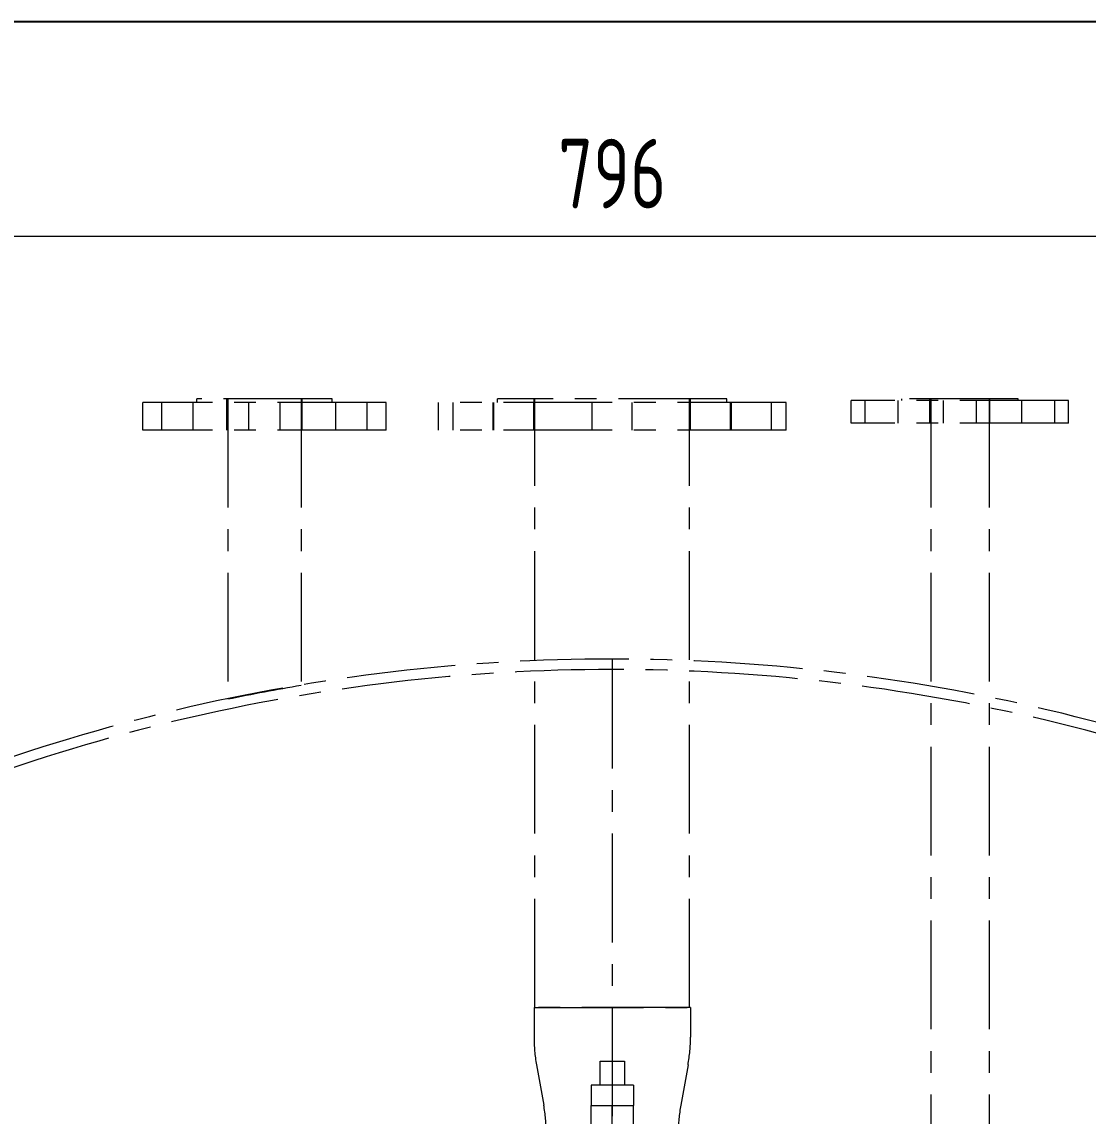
# Model space of a CAD drawing. Header units: millimetres. Extents: x -46397 to 283259, y -8690 to 23983.
# Drawn here: x 189811 to 190425, y 1651 to 2281 of the extents above; entities that cross this region are included whole.
import ezdxf

# ---------------------------------------------------------------- set-up
doc = ezdxf.new("R2010")
doc.units = ezdxf.units.MM
doc.linetypes.add('CENTER', pattern=[2, 1.25, -0.25, 0.25, -0.25])
doc.layers.get('Defpoints').update_dxf_attribs({"lineweight": 0})
doc.layers.add('DIM', color=8, linetype='Continuous')
doc.layers.add('Dtext', color=255, linetype='Continuous', lineweight=20)
doc.layers.add('mDƯỜNG TÂM', color=8, linetype='CENTER', lineweight=0)
doc.styles.add('Chu va so', font='arial.ttf')
doc.styles.add('GHI CHÚ 1', font='isocp_IV25.ttf', dxfattribs={"width": 0.8})
doc.styles.add('TCVN', font='arial.ttf')
doc.dimstyles.new('1-30SCALE', dxfattribs={"dimtxt": 75, "dimasz": 75, "dimexe": 37.5, "dimexo": 30, "dimgap": 30, "dimtad": 1, "dimtoh": 1, "dimdec": 0, "dimdsep": 46, "dimtxsty": 'GHI CHÚ 1', "dimcen": 0.09, "dimclrd": 256, "dimclre": 256, "dimclrt": 2, "dimadec": 0, "dimazin": 0, "dimtfac": 1, "dimtdec": 0, "dimtofl": 0, "dimtmove": 0, "dimatfit": 3, "dimfxl": 1, "dimlwd": 0, "dimlwe": 0, "dimarcsym": 0})

# ---------------------------------------------------------------- blocks, each defined once
blk = doc.blocks.new('jh')
at = {"layer": 'mDƯỜNG TÂM', "color": 8, "ltscale": 50, "extrusion": (0, 1, 0)}
for p, q in [((-130, 2003.62), (-270, 2003.62)), ((-270, 1987.62), (-270, 2003.62)), ((-259, 1987.62), (-259, 2003.62)), ((-241, 1987.62), (-241, 2003.62)), ((-161, 2005.62), (-239, 2005.62)), ((-239, 2003.62), (-239, 2005.62)), ((-221.75, 1987.62), (-221.75, 2005.62)), ((-221.1, 2005.62), (-221.1, 1832.87)), ((-209, 1987.62), (-209, 2003.62)), ((-191, 1987.62), (-191, 2003.62)), ((-178.9, 2005.62), (-178.9, 1840.78)), ((-178.25, 1987.62), (-178.25, 2005.62)), ((-161, 2003.62), (-161, 2005.62)), ((-159, 1987.62), (-159, 2003.62)), ((-141, 1987.62), (-141, 2003.62)), ((-130, 1987.62), (-130, 2003.62)), ((100, 2003.62), (-100, 2003.62)), ((-100, 1987.62), (-100, 2003.62)), ((-91.5, 1987.62), (-91.5, 2003.62)), ((-68.5, 1987.62), (-68.5, 2003.62)), ((-68.07, 1987.62), (-68.07, 2003.62)), ((66, 2005.62), (-66, 2005.62)), ((-66, 2003.62), (-66, 2005.62)), ((-45.07, 1987.62), (-45.07, 2003.62)), ((-45, 1987.62), (-45, 2005.62)), ((-44.45, 1655.62), (-44.45, 2005.62)), ((-11.5, 1987.62), (-11.5, 2003.62)), ((11.5, 1987.62), (11.5, 2003.62)), ((44.45, 1655.62), (44.45, 2005.62)), ((45, 1987.62), (45, 2005.62)), ((45.07, 1987.62), (45.07, 2003.62)), ((66, 2003.62), (66, 2005.62)), ((68.07, 1987.62), (68.07, 2003.62)), ((68.5, 1987.62), (68.5, 2003.62)), ((91.5, 1987.62), (91.5, 2003.62)), ((100, 1987.62), (100, 2003.62)), ((262.5, 2004.62), (137.5, 2004.62)), ((137.5, 1991.62), (137.5, 2004.62)), ((145.5, 1991.62), (145.5, 2004.62)), ((164.5, 1991.62), (164.5, 2004.62)), ((233.5, 2005.62), (166.5, 2005.62)), ((166.5, 2004.62), (166.5, 2005.62)), ((182.75, 1991.62), (182.75, 2005.62)), ((183.3, 2005.62), (183.3, 1392)), ((190.5, 1991.62), (190.5, 2004.62)), ((209.5, 1991.62), (209.5, 2004.62)), ((216.7, 2005.62), (216.7, 1392)), ((217.25, 1991.62), (217.25, 2005.62)), ((233.5, 2004.62), (233.5, 2005.62)), ((235.5, 1991.62), (235.5, 2004.62)), ((254.5, 1991.62), (254.5, 2004.62)), ((262.5, 1991.62), (262.5, 2004.62)), ((262.5, 1991.62), (137.5, 1991.62)), ((-130, 1987.62), (-270, 1987.62)), ((100, 1987.62), (-100, 1987.62)), ((-12.17, 1611), (-12.17, 1599.03)), ((-0.01, 1611), (-12.17, 1611)), ((12.15, 1611), (-0.01, 1611)), ((-0.01, 1611), (-0.01, 1599.34)), ((12.15, 1611), (12.15, 1599.34)), ((-12.16, 1599.03), (-12.17, 1599.03)), ((-12.16, 1599.34), (0, 1599.34)), ((-12.16, 1587.7), (-12.16, 1599.34)), ((0, 1587.7), (0, 1599.34)), ((0, 1599.34), (12.16, 1599.34)), ((12.16, 1587.7), (12.16, 1599.34))]:
    blk.add_line(p, q, dxfattribs=at)
at = {"layer": 'mDƯỜNG TÂM', "color": 8, "ltscale": 50}
for p, q in [((0, 1855.62), (0, -353.62)), ((45, 1655.62), (-45, 1655.62)), ((-45, 1655.62), (-45, 1638.63)), ((-44.45, 1655.62), (44.45, 1655.62)), ((45, 1655.62), (45, 1638.63)), ((-7, 1624.83), (7, 1624.83)), ((-7, 1611), (-7, 1624.83)), ((7, 1624.83), (7, 1611)), ((-43.58, 1622.73), (-39.42, 1599.5)), ((43.58, 1622.73), (39.42, 1599.5)), ((7, 1611), (-7, 1611))]:
    blk.add_line(p, q, dxfattribs=at)
blk.add_lwpolyline([(-606, 1500), (-606, 1549.99, -0.28449), (-491.03, 1738.66, -0.238987), (491.03, 1738.66, -0.28449), (606, 1549.99), (606, 1500)], format="xyb", close=True, dxfattribs=at)
blk.add_lwpolyline([(-600, 1500), (-600, 1550.01, -0.284518), (-488.32, 1733.31, -0.238987), (488.32, 1733.31, -0.284518), (600, 1550.01), (600, 1500)], format="xyb", dxfattribs=at)
for centre, radius, start, end in [((0, 769.62), 1086, 99.48172, 101.74704), ((45, 1638.63), 90, 180, 190.17551), ((-45, 1638.63), 90, 349.82449, 0), ((-128, 1583.6), 90, 0, 10.17551), ((128, 1583.6), 90, 169.82449, 180)]:
    blk.add_arc(centre, radius, start, end, dxfattribs=at)
blk = doc.blocks.new('*D1026')
at = {"layer": 'Defpoints', "color": 0, "transparency": 16777216}
for p in [(190549.08, 2157.48), (189752.78, 1473.23, -1.5), (190549.08, 1473.23, -1.5)]:
    blk.add_point(p, dxfattribs=at)
at = {"layer": 'DIM', "linetype": 'Continuous', "lineweight": 0, "transparency": 16777216}
for p, q in [((189752.78, 1488.23), (189752.78, 2172.48)), ((190549.08, 1488.23), (190549.08, 2172.48)), ((189787.78, 2157.48), (190514.08, 2157.48))]:
    blk.add_line(p, q, dxfattribs=at)
at = {"layer": 'DIM', "transparency": 16777216}
for points in [[(189787.78, 2163.31), (189787.78, 2151.65), (189752.78, 2157.48)], [(190514.08, 2163.31), (190514.08, 2151.65), (190549.08, 2157.48)]]:
    blk.add_solid(points, dxfattribs=at)
at = {"layer": 'DIM', "color": 2, "transparency": 16777216, "insert": (190150.93, 2193.41), "char_height": 40, "attachment_point": 5, "style": 'GHI CHÚ 1'}
blk.add_mtext('796', dxfattribs=at)
blk = doc.blocks.new('*U1829')
at = {"lineweight": 25}
for points in [[(0, 0), (7625.22, 0), (7625.22, 4994.92), (0, 4994.92)], [(0, 0), (5765.41, 0), (5765.41, 4994.92), (0, 4994.92)]]:
    blk.add_lwpolyline(points, close=True, dxfattribs=at)
at = {"layer": 'Dtext', "ltscale": 0.1}
for tag, p, height, style in [('FOR_APPROVAL3', (6146.68, 1873.76, -0.3), 39.85, 'TCVN'), ('REV_3', (5814.53, 1876.1), 33.21, 'TCVN'), ('FOR_APPROVAL2', (6146.68, 1749.78, -0.3), 39.85, 'TCVN'), ('REV_2', (5814.53, 1752.11), 33.21, 'TCVN'), ('FOR_APPROVAL1', (6146.68, 1625.79, -0.29), 39.85, 'TCVN'), ('REV_1', (5814.53, 1628.13), 33.21, 'TCVN'), ('REV_0', (5814.53, 1504.14), 33.21, 'TCVN'), ('NGUOI_VE', (6500.53, 1502.37, -0.28), 39.85, 'TCVN'), ('NGUOI_KIEM_2', (6852.71, 1502.37, -0.32), 39.85, 'TCVN'), ('NGUOI_DUYET', (7278.11, 1502.37, -0.32), 39.85, 'TCVN'), ('1.1_A4', (7299.45, 75.64, -0.31), 39.85, 'Chu va so'), ('A4_A4', (7432.07, 75.64, -0.31), 39.85, 'Chu va so'), ('REV.', (7541.27, 75.64, -0.31), 39.85, 'Chu va so')]:
    blk.add_attdef(tag, p, '', height=height, dxfattribs=dict(at, style=style))
for tag, p, height, style, width in [('NGAY_REV03', (5898.7, 1873.76, -0.3), 34.54, 'TCVN', 0.95), ('NGAY_REV02', (5898.7, 1749.78, -0.3), 34.54, 'TCVN', 0.95), ('NGAY_REV01', (5898.7, 1625.79, -0.3), 34.54, 'TCVN', 0.95), ('NGAY_REV0', (5898.7, 1501.8, -0.33), 34.54, 'TCVN', 0.95), ('DWD.NO', (5895.62, 32.33, -0.31), 53.14, 'Chu va so', 0.85)]:
    blk.add_attdef(tag, p, '', height=height, dxfattribs=dict(at, style=style, width=width))
at = {"layer": 'Dtext', "lineweight": 25, "ltscale": 0.1, "style": 'Chu va so'}
for tag, p, height in [('PROJECT_CODE', (6279.67, 624.36), 79.71), ('TITLE1', (5934.48, 476.16, -0.31), 53.14), ('TITLE2', (5934.48, 351.2, -0.31), 53.14), ('TITLE3', (5934.48, 227.21, -0.31), 53.14)]:
    blk.add_attdef(tag, p, '', height=height, dxfattribs=at)

msp = doc.modelspace()

# ---------------------------------------------------------------- block references
msp.add_blockref('jh', (190150.93, 58.23, -1.5))

# ---------------------------------------------------------------- dimensions: what is measured, and where the dimension line sits
at = {"layer": 'DIM'}
dim = msp.add_linear_dim(base=(190549.08, 2157.48), p1=(189752.78, 1473.23, -1.5), p2=(190549.08, 1473.23, -1.5), dimstyle='1-30SCALE', override={"dimtxt": 40, "dimasz": 35, "dimexe": 15, "dimexo": 15, "dimgap": 15, "dimtmove": 1}, dxfattribs=at)
dim.commit()
dim.dimension.update_dxf_attribs({"geometry": '*D1026', "text_midpoint": (190150.93, 2193.41)})

# ---------------------------------------------------------------- next in the draw order: block references
at = {"xscale": 0.9084576280678549, "yscale": 0.9084576280678549, "zscale": 0.9084576280678549}
msp.add_blockref('*U1829', (186976.6, -2257.04, -0.15), dxfattribs=at)

doc.saveas('drawing.dxf')
